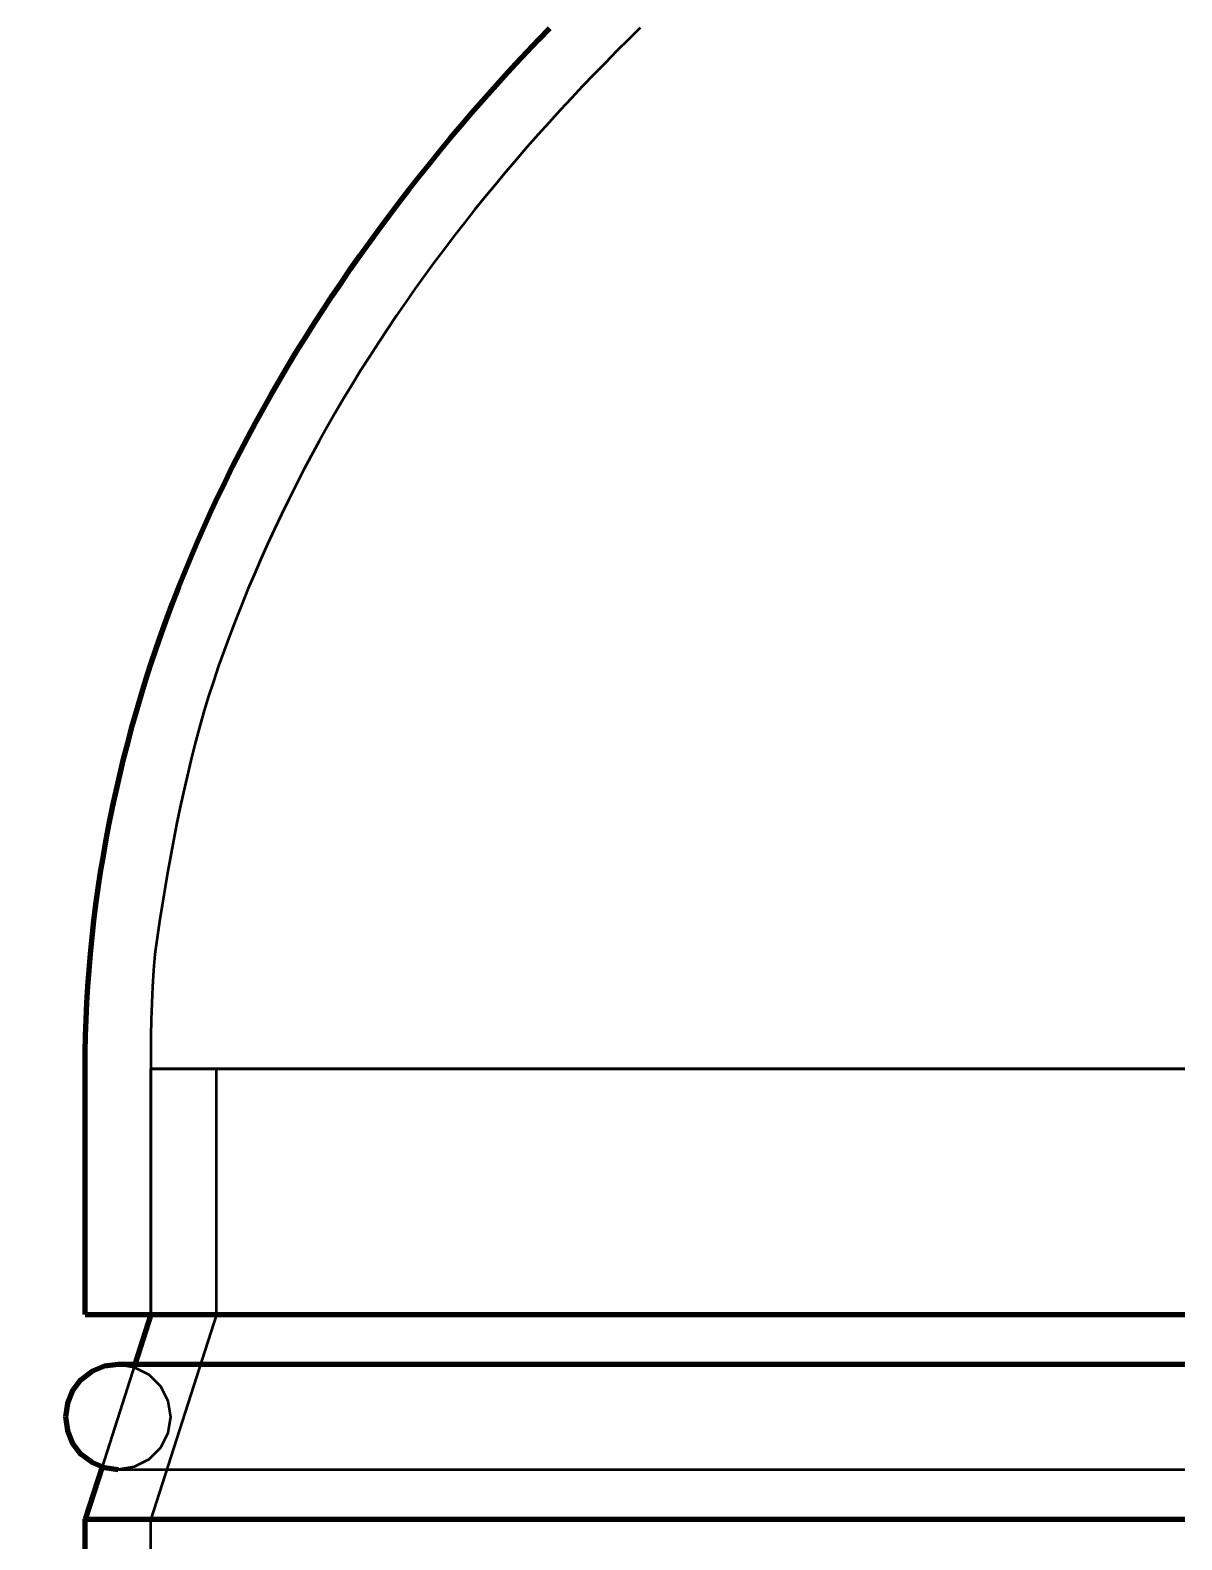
# Model space of a CAD drawing. Header units: millimetres. Extents: x 0 to 1554, y 0 to 420.
# Drawn here: x 78.2 to 92.26, y 305.52 to 323.95 of the extents above; entities that cross this region are included whole.
import ezdxf

# ---------------------------------------------------------------- set-up
doc = ezdxf.new("R2010")
doc.units = ezdxf.units.MM
doc.linetypes.add('IRAM-E-TRAZOS', pattern=[5, 4, -1])
for name, color, linetype, lineweight in [('01-VISIBLE', 7, 'CONTINUOUS', 70), ('02-OCULTA', 4, 'IRAM-E-TRAZOS', 35), ('04-COTA', 3, 'CONTINUOUS', 18)]:
    doc.layers.add(name, color=color, linetype=linetype, lineweight=lineweight)
doc.styles.add('ISO3098', font='isocpeur.ttf')
doc.dimstyles.new('FLAMA-IRAM', dxfattribs={"dimtxt": 3.5, "dimasz": 3.5, "dimexe": 2, "dimexo": 1.5, "dimgap": 1, "dimtad": 1, "dimdec": 1, "dimtxsty": 'ISO3098', "dimblk": 'IRAM_FLECHA', "dimblk1": 'IRAM_FLECHA', "dimblk2": 'IRAM_FLECHA', "dimcen": 2.5, "dimclrd": 256, "dimclre": 256, "dimclrt": 256, "dimazin": 3, "dimtfac": 1, "dimtmove": 0, "dimatfit": 3, "dimlwd": 18, "dimlwe": 18})

# ---------------------------------------------------------------- blocks, each defined once
blk = doc.blocks.new('IRAM_FLECHA')
blk.add_solid([(0, 0), (-1, 0.125), (-1, -0.125)])

msp = doc.modelspace()

# ---------------------------------------------------------------- linework, layer by layer
at = {"layer": '01-VISIBLE'}
for p, q in [((78.875, 308.268), (78.875, 311.268)), ((79.675, 308.268), (79.48, 307.658)), ((79.08, 306.408), (78.875, 305.768)), ((78.875, 147.625), (78.875, 305.768))]:
    msp.add_line(p, q, dxfattribs=at)
for points in [[(78.875, 311.268), (78.876, 311.469), (78.88, 311.67), (78.886, 311.871), (78.895, 312.072), (78.907, 312.272), (78.922, 312.473), (78.939, 312.673), (78.958, 312.873), (78.981, 313.073), (79.006, 313.272), (79.033, 313.471), (79.063, 313.67), (79.096, 313.868), (79.131, 314.066), (79.168, 314.264), (79.208, 314.461), (79.251, 314.657), (79.296, 314.853), (79.343, 315.048), (79.393, 315.243), (79.445, 315.437), (79.499, 315.631), (79.556, 315.823), (79.616, 316.015), (79.677, 316.207), (79.741, 316.397), (79.807, 316.587), (79.875, 316.776), (79.945, 316.965), (80.018, 317.152), (80.093, 317.339), (80.17, 317.524), (80.249, 317.709), (80.33, 317.893), (80.413, 318.076), (80.498, 318.258), (80.585, 318.439), (80.674, 318.619), (80.766, 318.798), (80.859, 318.977), (80.954, 319.154), (81.05, 319.33), (81.149, 319.505), (81.249, 319.679), (81.352, 319.852), (81.455, 320.024), (81.561, 320.195), (81.669, 320.365), (81.778, 320.534), (81.888, 320.702), (82.001, 320.868), (82.114, 321.034), (82.23, 321.199), (82.347, 321.362), (82.465, 321.524), (82.585, 321.686), (82.706, 321.846), (82.829, 322.005), (82.953, 322.163), (83.079, 322.32), (83.206, 322.476), (83.334, 322.631), (83.464, 322.784), (83.594, 322.937), (83.727, 323.088), (83.86, 323.239), (83.995, 323.388), (84.131, 323.536), (84.268, 323.683), (84.406, 323.829), (84.545, 323.973)], [(78.875, 308.268), (79.075, 308.268), (79.276, 308.268), (79.476, 308.268), (79.676, 308.268), (79.876, 308.268), (80.077, 308.268), (80.277, 308.268), (80.477, 308.268), (80.677, 308.268), (80.878, 308.268), (81.078, 308.268), (81.278, 308.268), (81.478, 308.268), (81.679, 308.268), (81.879, 308.268), (82.079, 308.268), (82.279, 308.268), (82.48, 308.268), (82.68, 308.268), (82.88, 308.268), (83.08, 308.268), (83.281, 308.268), (83.481, 308.268), (83.681, 308.268), (83.882, 308.268), (84.082, 308.268), (84.282, 308.268), (84.482, 308.268), (84.683, 308.268), (84.883, 308.268), (85.083, 308.268), (85.283, 308.268), (85.484, 308.268), (85.684, 308.268), (85.884, 308.268), (86.084, 308.268), (86.285, 308.268), (86.485, 308.268), (86.685, 308.268), (86.885, 308.268), (87.086, 308.268), (87.286, 308.268), (87.486, 308.268), (87.687, 308.268), (87.887, 308.268), (88.087, 308.268), (88.287, 308.268), (88.488, 308.268), (88.688, 308.268), (88.888, 308.268), (89.088, 308.268), (89.289, 308.268), (89.489, 308.268), (89.689, 308.268), (89.889, 308.268), (90.09, 308.268), (90.29, 308.268), (90.49, 308.268), (90.69, 308.268), (90.891, 308.268), (91.091, 308.268), (91.291, 308.268), (91.491, 308.268), (91.692, 308.268), (91.892, 308.268), (92.092, 308.268), (92.293, 308.268)], [(79.275, 307.658), (79.109, 307.636), (78.955, 307.572), (78.822, 307.471), (78.721, 307.338), (78.657, 307.184), (78.635, 307.018)], [(79.48, 307.658), (79.446, 307.658), (79.412, 307.658), (79.377, 307.658), (79.343, 307.658), (79.309, 307.658), (79.275, 307.658)], [(92.292, 307.658), (92.092, 307.658), (91.892, 307.658), (91.691, 307.658), (91.491, 307.658), (91.291, 307.658), (91.091, 307.658), (90.89, 307.658), (90.69, 307.658), (90.49, 307.658), (90.29, 307.658), (90.089, 307.658), (89.889, 307.658), (89.689, 307.658), (89.488, 307.658), (89.288, 307.658), (89.088, 307.658), (88.888, 307.658), (88.687, 307.658), (88.487, 307.658), (88.287, 307.658), (88.087, 307.658), (87.886, 307.658), (87.686, 307.658), (87.486, 307.658), (87.286, 307.658), (87.085, 307.658), (86.885, 307.658), (86.685, 307.658), (86.485, 307.658), (86.284, 307.658), (86.084, 307.658), (85.884, 307.658), (85.683, 307.658), (85.483, 307.658), (85.283, 307.658), (85.083, 307.658), (84.882, 307.658), (84.682, 307.658), (84.482, 307.658), (84.282, 307.658), (84.081, 307.658), (83.881, 307.658), (83.681, 307.658), (83.481, 307.658), (83.28, 307.658), (83.08, 307.658), (82.88, 307.658), (82.679, 307.658), (82.479, 307.658), (82.279, 307.658), (82.079, 307.658), (81.878, 307.658), (81.678, 307.658), (81.478, 307.658), (81.278, 307.658), (81.077, 307.658), (80.877, 307.658), (80.677, 307.658), (80.477, 307.658), (80.276, 307.658), (80.076, 307.658), (79.876, 307.658), (79.676, 307.658), (79.475, 307.658), (79.275, 307.658)], [(78.635, 307.018), (78.657, 306.852), (78.721, 306.698), (78.822, 306.565), (78.955, 306.464), (79.109, 306.4), (79.275, 306.378)], [(78.875, 305.768), (79.075, 305.768), (79.276, 305.768), (79.476, 305.768), (79.676, 305.768), (79.876, 305.768), (80.077, 305.768), (80.277, 305.768), (80.477, 305.768), (80.677, 305.768), (80.878, 305.768), (81.078, 305.768), (81.278, 305.768), (81.478, 305.768), (81.679, 305.768), (81.879, 305.768), (82.079, 305.768), (82.279, 305.768), (82.48, 305.768), (82.68, 305.768), (82.88, 305.768), (83.08, 305.768), (83.281, 305.768), (83.481, 305.768), (83.681, 305.768), (83.882, 305.768), (84.082, 305.768), (84.282, 305.768), (84.482, 305.768), (84.683, 305.768), (84.883, 305.768), (85.083, 305.768), (85.283, 305.768), (85.484, 305.768), (85.684, 305.768), (85.884, 305.768), (86.084, 305.768), (86.285, 305.768), (86.485, 305.768), (86.685, 305.768), (86.885, 305.768), (87.086, 305.768), (87.286, 305.768), (87.486, 305.768), (87.687, 305.768), (87.887, 305.768), (88.087, 305.768), (88.287, 305.768), (88.488, 305.768), (88.688, 305.768), (88.888, 305.768), (89.088, 305.768), (89.289, 305.768), (89.489, 305.768), (89.689, 305.768), (89.889, 305.768), (90.09, 305.768), (90.29, 305.768), (90.49, 305.768), (90.69, 305.768), (90.891, 305.768), (91.091, 305.768), (91.291, 305.768), (91.491, 305.768), (91.692, 305.768), (91.892, 305.768), (92.092, 305.768), (92.293, 305.768)]]:
    msp.add_lwpolyline(points, dxfattribs=at)
at = {"layer": '02-OCULTA'}
for p, q in [((79.675, 308.268), (79.675, 311.268)), ((79.675, 311.268), (79.675, 308.268)), ((80.475, 308.268), (80.475, 311.268)), ((80.475, 308.268), (79.675, 305.768)), ((79.48, 307.658), (79.08, 306.408)), ((79.675, 147.625), (79.675, 305.768))]:
    msp.add_line(p, q, dxfattribs=at)
for points in [[(85.649, 323.974), (85.506, 323.834), (85.364, 323.693), (85.223, 323.55), (85.083, 323.407), (84.944, 323.262), (84.807, 323.116), (84.67, 322.969), (84.535, 322.821), (84.402, 322.672), (84.269, 322.521), (84.138, 322.37), (84.008, 322.217), (83.88, 322.063), (83.752, 321.908), (83.627, 321.752), (83.502, 321.595), (83.379, 321.437), (83.258, 321.277), (83.138, 321.117), (83.02, 320.955), (82.903, 320.792), (82.788, 320.628), (82.674, 320.463), (82.562, 320.297), (82.452, 320.13), (82.343, 319.961), (82.236, 319.792), (82.131, 319.621), (82.028, 319.449), (81.926, 319.277), (81.827, 319.103), (81.729, 318.928), (81.633, 318.751), (81.54, 318.574), (81.448, 318.396), (81.359, 318.217), (81.271, 318.036), (81.185, 317.855), (81.101, 317.673), (81.019, 317.49), (80.939, 317.307), (80.861, 317.122), (80.785, 316.937), (80.711, 316.751), (80.639, 316.563), (80.569, 316.375), (80.503, 316.186), (80.439, 315.997), (80.377, 315.806), (80.319, 315.614), (80.264, 315.421), (80.211, 315.228), (80.163, 315.033), (80.117, 314.838), (80.073, 314.643), (80.03, 314.447), (79.99, 314.251), (79.952, 314.054), (79.916, 313.857), (79.88, 313.659), (79.846, 313.462), (79.812, 313.264), (79.78, 313.067), (79.751, 312.868), (79.726, 312.669), (79.708, 312.47), (79.695, 312.27), (79.686, 312.07), (79.681, 311.869), (79.677, 311.669), (79.675, 311.468), (79.675, 311.268)], [(92.292, 311.268), (92.092, 311.268), (91.891, 311.268), (91.691, 311.268), (91.491, 311.268), (91.291, 311.268), (91.09, 311.268), (90.89, 311.268), (90.69, 311.268), (90.489, 311.268), (90.289, 311.268), (90.089, 311.268), (89.889, 311.268), (89.688, 311.268), (89.488, 311.268), (89.288, 311.268), (89.088, 311.268), (88.887, 311.268), (88.687, 311.268), (88.487, 311.268), (88.286, 311.268), (88.086, 311.268), (87.886, 311.268), (87.686, 311.268), (87.485, 311.268), (87.285, 311.268), (87.085, 311.268), (86.885, 311.268), (86.684, 311.268), (86.484, 311.268), (86.284, 311.268), (86.084, 311.268), (85.883, 311.268), (85.683, 311.268), (85.483, 311.268), (85.282, 311.268), (85.082, 311.268), (84.882, 311.268), (84.682, 311.268), (84.481, 311.268), (84.281, 311.268), (84.081, 311.268), (83.881, 311.268), (83.68, 311.268), (83.48, 311.268), (83.28, 311.268), (83.08, 311.268), (82.879, 311.268), (82.679, 311.268), (82.479, 311.268), (82.278, 311.268), (82.078, 311.268), (81.878, 311.268), (81.678, 311.268), (81.477, 311.268), (81.277, 311.268), (81.077, 311.268), (80.877, 311.268), (80.676, 311.268), (80.476, 311.268), (80.276, 311.268), (80.076, 311.268), (79.875, 311.268), (79.675, 311.268)], [(79.675, 311.268), (79.875, 311.268), (80.076, 311.268), (80.276, 311.268), (80.476, 311.268), (80.676, 311.268), (80.877, 311.268), (81.077, 311.268), (81.277, 311.268), (81.477, 311.268), (81.678, 311.268), (81.878, 311.268), (82.078, 311.268), (82.278, 311.268), (82.479, 311.268), (82.679, 311.268), (82.879, 311.268), (83.08, 311.268), (83.28, 311.268), (83.48, 311.268), (83.68, 311.268), (83.881, 311.268), (84.081, 311.268), (84.281, 311.268), (84.481, 311.268), (84.682, 311.268), (84.882, 311.268), (85.082, 311.268), (85.282, 311.268), (85.483, 311.268), (85.683, 311.268), (85.883, 311.268), (86.084, 311.268), (86.284, 311.268), (86.484, 311.268), (86.684, 311.268), (86.885, 311.268), (87.085, 311.268), (87.285, 311.268), (87.485, 311.268), (87.686, 311.268), (87.886, 311.268), (88.086, 311.268), (88.286, 311.268), (88.487, 311.268), (88.687, 311.268), (88.887, 311.268), (89.088, 311.268), (89.288, 311.268), (89.488, 311.268), (89.688, 311.268), (89.889, 311.268), (90.089, 311.268), (90.289, 311.268), (90.489, 311.268), (90.69, 311.268), (90.89, 311.268), (91.09, 311.268), (91.291, 311.268), (91.491, 311.268), (91.691, 311.268), (91.891, 311.268), (92.092, 311.268), (92.292, 311.268)], [(92.291, 311.268), (92.091, 311.268), (91.891, 311.268), (91.69, 311.268), (91.49, 311.268), (91.29, 311.268), (91.089, 311.268), (90.889, 311.268), (90.689, 311.268), (90.489, 311.268), (90.288, 311.268), (90.088, 311.268), (89.888, 311.268), (89.688, 311.268), (89.487, 311.268), (89.287, 311.268), (89.087, 311.268), (88.886, 311.268), (88.686, 311.268), (88.486, 311.268), (88.286, 311.268), (88.085, 311.268), (87.885, 311.268), (87.685, 311.268), (87.485, 311.268), (87.284, 311.268), (87.084, 311.268), (86.884, 311.268), (86.683, 311.268), (86.483, 311.268), (86.283, 311.268), (86.083, 311.268), (85.882, 311.268), (85.682, 311.268), (85.482, 311.268), (85.282, 311.268), (85.081, 311.268), (84.881, 311.268), (84.681, 311.268), (84.48, 311.268), (84.28, 311.268), (84.08, 311.268), (83.88, 311.268), (83.679, 311.268), (83.479, 311.268), (83.279, 311.268), (83.079, 311.268), (82.878, 311.268), (82.678, 311.268), (82.478, 311.268), (82.277, 311.268), (82.077, 311.268), (81.877, 311.268), (81.677, 311.268), (81.476, 311.268), (81.276, 311.268), (81.076, 311.268), (80.876, 311.268), (80.675, 311.268), (80.475, 311.268)], [(80.475, 311.268), (80.675, 311.268), (80.876, 311.268), (81.076, 311.268), (81.276, 311.268), (81.476, 311.268), (81.677, 311.268), (81.877, 311.268), (82.077, 311.268), (82.277, 311.268), (82.478, 311.268), (82.678, 311.268), (82.878, 311.268), (83.079, 311.268), (83.279, 311.268), (83.479, 311.268), (83.679, 311.268), (83.88, 311.268), (84.08, 311.268), (84.28, 311.268), (84.48, 311.268), (84.681, 311.268), (84.881, 311.268), (85.081, 311.268), (85.282, 311.268), (85.482, 311.268), (85.682, 311.268), (85.882, 311.268), (86.083, 311.268), (86.283, 311.268), (86.483, 311.268), (86.683, 311.268), (86.884, 311.268), (87.084, 311.268), (87.284, 311.268), (87.485, 311.268), (87.685, 311.268), (87.885, 311.268), (88.085, 311.268), (88.286, 311.268), (88.486, 311.268), (88.686, 311.268), (88.886, 311.268), (89.087, 311.268), (89.287, 311.268), (89.487, 311.268), (89.688, 311.268), (89.888, 311.268), (90.088, 311.268), (90.288, 311.268), (90.489, 311.268), (90.689, 311.268), (90.889, 311.268), (91.089, 311.268), (91.29, 311.268), (91.49, 311.268), (91.69, 311.268), (91.891, 311.268), (92.091, 311.268), (92.291, 311.268)], [(92.293, 308.268), (92.092, 308.268), (91.892, 308.268), (91.692, 308.268), (91.491, 308.268), (91.291, 308.268), (91.091, 308.268), (90.891, 308.268), (90.69, 308.268), (90.49, 308.268), (90.29, 308.268), (90.09, 308.268), (89.889, 308.268), (89.689, 308.268), (89.489, 308.268), (89.289, 308.268), (89.088, 308.268), (88.888, 308.268), (88.688, 308.268), (88.488, 308.268), (88.287, 308.268), (88.087, 308.268), (87.887, 308.268), (87.687, 308.268), (87.486, 308.268), (87.286, 308.268), (87.086, 308.268), (86.885, 308.268), (86.685, 308.268), (86.485, 308.268), (86.285, 308.268), (86.084, 308.268), (85.884, 308.268), (85.684, 308.268), (85.484, 308.268), (85.283, 308.268), (85.083, 308.268), (84.883, 308.268), (84.683, 308.268), (84.482, 308.268), (84.282, 308.268), (84.082, 308.268), (83.882, 308.268), (83.681, 308.268), (83.481, 308.268), (83.281, 308.268), (83.08, 308.268), (82.88, 308.268), (82.68, 308.268), (82.48, 308.268), (82.279, 308.268), (82.079, 308.268), (81.879, 308.268), (81.679, 308.268), (81.478, 308.268), (81.278, 308.268), (81.078, 308.268), (80.878, 308.268), (80.677, 308.268), (80.477, 308.268), (80.277, 308.268), (80.077, 308.268), (79.876, 308.268), (79.676, 308.268), (79.476, 308.268), (79.276, 308.268), (79.075, 308.268), (78.875, 308.268)], [(92.292, 308.268), (92.092, 308.268), (91.891, 308.268), (91.691, 308.268), (91.491, 308.268), (91.291, 308.268), (91.09, 308.268), (90.89, 308.268), (90.69, 308.268), (90.489, 308.268), (90.289, 308.268), (90.089, 308.268), (89.889, 308.268), (89.688, 308.268), (89.488, 308.268), (89.288, 308.268), (89.088, 308.268), (88.887, 308.268), (88.687, 308.268), (88.487, 308.268), (88.286, 308.268), (88.086, 308.268), (87.886, 308.268), (87.686, 308.268), (87.485, 308.268), (87.285, 308.268), (87.085, 308.268), (86.885, 308.268), (86.684, 308.268), (86.484, 308.268), (86.284, 308.268), (86.084, 308.268), (85.883, 308.268), (85.683, 308.268), (85.483, 308.268), (85.282, 308.268), (85.082, 308.268), (84.882, 308.268), (84.682, 308.268), (84.481, 308.268), (84.281, 308.268), (84.081, 308.268), (83.881, 308.268), (83.68, 308.268), (83.48, 308.268), (83.28, 308.268), (83.08, 308.268), (82.879, 308.268), (82.679, 308.268), (82.479, 308.268), (82.278, 308.268), (82.078, 308.268), (81.878, 308.268), (81.678, 308.268), (81.477, 308.268), (81.277, 308.268), (81.077, 308.268), (80.877, 308.268), (80.676, 308.268), (80.476, 308.268), (80.276, 308.268), (80.076, 308.268), (79.875, 308.268), (79.675, 308.268)], [(79.675, 308.268), (79.875, 308.268), (80.076, 308.268), (80.276, 308.268), (80.476, 308.268), (80.676, 308.268), (80.877, 308.268), (81.077, 308.268), (81.277, 308.268), (81.477, 308.268), (81.678, 308.268), (81.878, 308.268), (82.078, 308.268), (82.278, 308.268), (82.479, 308.268), (82.679, 308.268), (82.879, 308.268), (83.08, 308.268), (83.28, 308.268), (83.48, 308.268), (83.68, 308.268), (83.881, 308.268), (84.081, 308.268), (84.281, 308.268), (84.481, 308.268), (84.682, 308.268), (84.882, 308.268), (85.082, 308.268), (85.282, 308.268), (85.483, 308.268), (85.683, 308.268), (85.883, 308.268), (86.084, 308.268), (86.284, 308.268), (86.484, 308.268), (86.684, 308.268), (86.885, 308.268), (87.085, 308.268), (87.285, 308.268), (87.485, 308.268), (87.686, 308.268), (87.886, 308.268), (88.086, 308.268), (88.286, 308.268), (88.487, 308.268), (88.687, 308.268), (88.887, 308.268), (89.088, 308.268), (89.288, 308.268), (89.488, 308.268), (89.688, 308.268), (89.889, 308.268), (90.089, 308.268), (90.289, 308.268), (90.489, 308.268), (90.69, 308.268), (90.89, 308.268), (91.09, 308.268), (91.291, 308.268), (91.491, 308.268), (91.691, 308.268), (91.891, 308.268), (92.092, 308.268), (92.292, 308.268)], [(92.292, 308.268), (92.092, 308.268), (91.891, 308.268), (91.691, 308.268), (91.491, 308.268), (91.291, 308.268), (91.09, 308.268), (90.89, 308.268), (90.69, 308.268), (90.489, 308.268), (90.289, 308.268), (90.089, 308.268), (89.889, 308.268), (89.688, 308.268), (89.488, 308.268), (89.288, 308.268), (89.088, 308.268), (88.887, 308.268), (88.687, 308.268), (88.487, 308.268), (88.286, 308.268), (88.086, 308.268), (87.886, 308.268), (87.686, 308.268), (87.485, 308.268), (87.285, 308.268), (87.085, 308.268), (86.885, 308.268), (86.684, 308.268), (86.484, 308.268), (86.284, 308.268), (86.084, 308.268), (85.883, 308.268), (85.683, 308.268), (85.483, 308.268), (85.282, 308.268), (85.082, 308.268), (84.882, 308.268), (84.682, 308.268), (84.481, 308.268), (84.281, 308.268), (84.081, 308.268), (83.881, 308.268), (83.68, 308.268), (83.48, 308.268), (83.28, 308.268), (83.08, 308.268), (82.879, 308.268), (82.679, 308.268), (82.479, 308.268), (82.278, 308.268), (82.078, 308.268), (81.878, 308.268), (81.678, 308.268), (81.477, 308.268), (81.277, 308.268), (81.077, 308.268), (80.877, 308.268), (80.676, 308.268), (80.476, 308.268), (80.276, 308.268), (80.076, 308.268), (79.875, 308.268), (79.675, 308.268)], [(79.675, 308.268), (79.875, 308.268), (80.076, 308.268), (80.276, 308.268), (80.476, 308.268), (80.676, 308.268), (80.877, 308.268), (81.077, 308.268), (81.277, 308.268), (81.477, 308.268), (81.678, 308.268), (81.878, 308.268), (82.078, 308.268), (82.278, 308.268), (82.479, 308.268), (82.679, 308.268), (82.879, 308.268), (83.08, 308.268), (83.28, 308.268), (83.48, 308.268), (83.68, 308.268), (83.881, 308.268), (84.081, 308.268), (84.281, 308.268), (84.481, 308.268), (84.682, 308.268), (84.882, 308.268), (85.082, 308.268), (85.282, 308.268), (85.483, 308.268), (85.683, 308.268), (85.883, 308.268), (86.084, 308.268), (86.284, 308.268), (86.484, 308.268), (86.684, 308.268), (86.885, 308.268), (87.085, 308.268), (87.285, 308.268), (87.485, 308.268), (87.686, 308.268), (87.886, 308.268), (88.086, 308.268), (88.286, 308.268), (88.487, 308.268), (88.687, 308.268), (88.887, 308.268), (89.088, 308.268), (89.288, 308.268), (89.488, 308.268), (89.688, 308.268), (89.889, 308.268), (90.089, 308.268), (90.289, 308.268), (90.489, 308.268), (90.69, 308.268), (90.89, 308.268), (91.09, 308.268), (91.291, 308.268), (91.491, 308.268), (91.691, 308.268), (91.891, 308.268), (92.092, 308.268), (92.292, 308.268)], [(92.291, 308.268), (92.091, 308.268), (91.891, 308.268), (91.69, 308.268), (91.49, 308.268), (91.29, 308.268), (91.089, 308.268), (90.889, 308.268), (90.689, 308.268), (90.489, 308.268), (90.288, 308.268), (90.088, 308.268), (89.888, 308.268), (89.688, 308.268), (89.487, 308.268), (89.287, 308.268), (89.087, 308.268), (88.886, 308.268), (88.686, 308.268), (88.486, 308.268), (88.286, 308.268), (88.085, 308.268), (87.885, 308.268), (87.685, 308.268), (87.485, 308.268), (87.284, 308.268), (87.084, 308.268), (86.884, 308.268), (86.683, 308.268), (86.483, 308.268), (86.283, 308.268), (86.083, 308.268), (85.882, 308.268), (85.682, 308.268), (85.482, 308.268), (85.282, 308.268), (85.081, 308.268), (84.881, 308.268), (84.681, 308.268), (84.48, 308.268), (84.28, 308.268), (84.08, 308.268), (83.88, 308.268), (83.679, 308.268), (83.479, 308.268), (83.279, 308.268), (83.079, 308.268), (82.878, 308.268), (82.678, 308.268), (82.478, 308.268), (82.277, 308.268), (82.077, 308.268), (81.877, 308.268), (81.677, 308.268), (81.476, 308.268), (81.276, 308.268), (81.076, 308.268), (80.876, 308.268), (80.675, 308.268), (80.475, 308.268)], [(80.475, 308.268), (80.675, 308.268), (80.876, 308.268), (81.076, 308.268), (81.276, 308.268), (81.476, 308.268), (81.677, 308.268), (81.877, 308.268), (82.077, 308.268), (82.277, 308.268), (82.478, 308.268), (82.678, 308.268), (82.878, 308.268), (83.079, 308.268), (83.279, 308.268), (83.479, 308.268), (83.679, 308.268), (83.88, 308.268), (84.08, 308.268), (84.28, 308.268), (84.48, 308.268), (84.681, 308.268), (84.881, 308.268), (85.081, 308.268), (85.282, 308.268), (85.482, 308.268), (85.682, 308.268), (85.882, 308.268), (86.083, 308.268), (86.283, 308.268), (86.483, 308.268), (86.683, 308.268), (86.884, 308.268), (87.084, 308.268), (87.284, 308.268), (87.485, 308.268), (87.685, 308.268), (87.885, 308.268), (88.085, 308.268), (88.286, 308.268), (88.486, 308.268), (88.686, 308.268), (88.886, 308.268), (89.087, 308.268), (89.287, 308.268), (89.487, 308.268), (89.688, 308.268), (89.888, 308.268), (90.088, 308.268), (90.288, 308.268), (90.489, 308.268), (90.689, 308.268), (90.889, 308.268), (91.089, 308.268), (91.29, 308.268), (91.49, 308.268), (91.69, 308.268), (91.891, 308.268), (92.091, 308.268), (92.291, 308.268)], [(79.275, 307.658), (79.473, 307.627), (79.651, 307.536), (79.793, 307.394), (79.884, 307.216), (79.915, 307.018), (79.884, 306.82), (79.793, 306.642), (79.651, 306.5), (79.473, 306.409), (79.275, 306.378)], [(92.295, 307.658), (92.095, 307.658), (91.895, 307.658), (91.694, 307.658), (91.494, 307.658), (91.294, 307.658), (91.094, 307.658), (90.894, 307.658), (90.693, 307.658), (90.493, 307.658), (90.293, 307.658), (90.093, 307.658), (89.892, 307.658), (89.692, 307.658), (89.492, 307.658), (89.292, 307.658), (89.091, 307.658), (88.891, 307.658), (88.691, 307.658), (88.491, 307.658), (88.29, 307.658), (88.09, 307.658), (87.89, 307.658), (87.69, 307.658), (87.489, 307.658), (87.289, 307.658), (87.089, 307.658), (86.889, 307.658), (86.688, 307.658), (86.488, 307.658), (86.288, 307.658), (86.088, 307.658), (85.887, 307.658), (85.687, 307.658), (85.487, 307.658), (85.287, 307.658), (85.087, 307.658), (84.886, 307.658), (84.686, 307.658), (84.486, 307.658), (84.286, 307.658), (84.085, 307.658), (83.885, 307.658), (83.685, 307.658), (83.485, 307.658), (83.284, 307.658), (83.084, 307.658), (82.884, 307.658), (82.684, 307.658), (82.483, 307.658), (82.283, 307.658), (82.083, 307.658), (81.883, 307.658), (81.682, 307.658), (81.482, 307.658), (81.282, 307.658), (81.082, 307.658), (80.881, 307.658), (80.681, 307.658), (80.481, 307.658), (80.281, 307.658), (80.081, 307.658), (79.88, 307.658), (79.68, 307.658), (79.48, 307.658)], [(79.275, 306.378), (79.475, 306.378), (79.676, 306.378), (79.876, 306.378), (80.076, 306.378), (80.276, 306.378), (80.477, 306.378), (80.677, 306.378), (80.877, 306.378), (81.077, 306.378), (81.278, 306.378), (81.478, 306.378), (81.678, 306.378), (81.878, 306.378), (82.079, 306.378), (82.279, 306.378), (82.479, 306.378), (82.679, 306.378), (82.88, 306.378), (83.08, 306.378), (83.28, 306.378), (83.481, 306.378), (83.681, 306.378), (83.881, 306.378), (84.081, 306.378), (84.282, 306.378), (84.482, 306.378), (84.682, 306.378), (84.882, 306.378), (85.083, 306.378), (85.283, 306.378), (85.483, 306.378), (85.683, 306.378), (85.884, 306.378), (86.084, 306.378), (86.284, 306.378), (86.485, 306.378), (86.685, 306.378), (86.885, 306.378), (87.085, 306.378), (87.286, 306.378), (87.486, 306.378), (87.686, 306.378), (87.886, 306.378), (88.087, 306.378), (88.287, 306.378), (88.487, 306.378), (88.687, 306.378), (88.888, 306.378), (89.088, 306.378), (89.288, 306.378), (89.488, 306.378), (89.689, 306.378), (89.889, 306.378), (90.089, 306.378), (90.29, 306.378), (90.49, 306.378), (90.69, 306.378), (90.89, 306.378), (91.091, 306.378), (91.291, 306.378), (91.491, 306.378), (91.691, 306.378), (91.892, 306.378), (92.092, 306.378), (92.292, 306.378)], [(79.275, 306.378), (79.475, 306.378), (79.676, 306.378), (79.876, 306.378), (80.076, 306.378), (80.276, 306.378), (80.477, 306.378), (80.677, 306.378), (80.877, 306.378), (81.077, 306.378), (81.278, 306.378), (81.478, 306.378), (81.678, 306.378), (81.878, 306.378), (82.079, 306.378), (82.279, 306.378), (82.479, 306.378), (82.679, 306.378), (82.88, 306.378), (83.08, 306.378), (83.28, 306.378), (83.481, 306.378), (83.681, 306.378), (83.881, 306.378), (84.081, 306.378), (84.282, 306.378), (84.482, 306.378), (84.682, 306.378), (84.882, 306.378), (85.083, 306.378), (85.283, 306.378), (85.483, 306.378), (85.683, 306.378), (85.884, 306.378), (86.084, 306.378), (86.284, 306.378), (86.485, 306.378), (86.685, 306.378), (86.885, 306.378), (87.085, 306.378), (87.286, 306.378), (87.486, 306.378), (87.686, 306.378), (87.886, 306.378), (88.087, 306.378), (88.287, 306.378), (88.487, 306.378), (88.687, 306.378), (88.888, 306.378), (89.088, 306.378), (89.288, 306.378), (89.488, 306.378), (89.689, 306.378), (89.889, 306.378), (90.089, 306.378), (90.29, 306.378), (90.49, 306.378), (90.69, 306.378), (90.89, 306.378), (91.091, 306.378), (91.291, 306.378), (91.491, 306.378), (91.691, 306.378), (91.892, 306.378), (92.092, 306.378), (92.292, 306.378)], [(92.293, 305.768), (92.092, 305.768), (91.892, 305.768), (91.692, 305.768), (91.491, 305.768), (91.291, 305.768), (91.091, 305.768), (90.891, 305.768), (90.69, 305.768), (90.49, 305.768), (90.29, 305.768), (90.09, 305.768), (89.889, 305.768), (89.689, 305.768), (89.489, 305.768), (89.289, 305.768), (89.088, 305.768), (88.888, 305.768), (88.688, 305.768), (88.488, 305.768), (88.287, 305.768), (88.087, 305.768), (87.887, 305.768), (87.687, 305.768), (87.486, 305.768), (87.286, 305.768), (87.086, 305.768), (86.885, 305.768), (86.685, 305.768), (86.485, 305.768), (86.285, 305.768), (86.084, 305.768), (85.884, 305.768), (85.684, 305.768), (85.484, 305.768), (85.283, 305.768), (85.083, 305.768), (84.883, 305.768), (84.683, 305.768), (84.482, 305.768), (84.282, 305.768), (84.082, 305.768), (83.882, 305.768), (83.681, 305.768), (83.481, 305.768), (83.281, 305.768), (83.08, 305.768), (82.88, 305.768), (82.68, 305.768), (82.48, 305.768), (82.279, 305.768), (82.079, 305.768), (81.879, 305.768), (81.679, 305.768), (81.478, 305.768), (81.278, 305.768), (81.078, 305.768), (80.878, 305.768), (80.677, 305.768), (80.477, 305.768), (80.277, 305.768), (80.077, 305.768), (79.876, 305.768), (79.676, 305.768), (79.476, 305.768), (79.276, 305.768), (79.075, 305.768), (78.875, 305.768)], [(92.292, 305.768), (92.092, 305.768), (91.891, 305.768), (91.691, 305.768), (91.491, 305.768), (91.291, 305.768), (91.09, 305.768), (90.89, 305.768), (90.69, 305.768), (90.489, 305.768), (90.289, 305.768), (90.089, 305.768), (89.889, 305.768), (89.688, 305.768), (89.488, 305.768), (89.288, 305.768), (89.088, 305.768), (88.887, 305.768), (88.687, 305.768), (88.487, 305.768), (88.286, 305.768), (88.086, 305.768), (87.886, 305.768), (87.686, 305.768), (87.485, 305.768), (87.285, 305.768), (87.085, 305.768), (86.885, 305.768), (86.684, 305.768), (86.484, 305.768), (86.284, 305.768), (86.084, 305.768), (85.883, 305.768), (85.683, 305.768), (85.483, 305.768), (85.282, 305.768), (85.082, 305.768), (84.882, 305.768), (84.682, 305.768), (84.481, 305.768), (84.281, 305.768), (84.081, 305.768), (83.881, 305.768), (83.68, 305.768), (83.48, 305.768), (83.28, 305.768), (83.08, 305.768), (82.879, 305.768), (82.679, 305.768), (82.479, 305.768), (82.278, 305.768), (82.078, 305.768), (81.878, 305.768), (81.678, 305.768), (81.477, 305.768), (81.277, 305.768), (81.077, 305.768), (80.877, 305.768), (80.676, 305.768), (80.476, 305.768), (80.276, 305.768), (80.076, 305.768), (79.875, 305.768), (79.675, 305.768)], [(79.675, 305.768), (79.875, 305.768), (80.076, 305.768), (80.276, 305.768), (80.476, 305.768), (80.676, 305.768), (80.877, 305.768), (81.077, 305.768), (81.277, 305.768), (81.477, 305.768), (81.678, 305.768), (81.878, 305.768), (82.078, 305.768), (82.278, 305.768), (82.479, 305.768), (82.679, 305.768), (82.879, 305.768), (83.08, 305.768), (83.28, 305.768), (83.48, 305.768), (83.68, 305.768), (83.881, 305.768), (84.081, 305.768), (84.281, 305.768), (84.481, 305.768), (84.682, 305.768), (84.882, 305.768), (85.082, 305.768), (85.282, 305.768), (85.483, 305.768), (85.683, 305.768), (85.883, 305.768), (86.084, 305.768), (86.284, 305.768), (86.484, 305.768), (86.684, 305.768), (86.885, 305.768), (87.085, 305.768), (87.285, 305.768), (87.485, 305.768), (87.686, 305.768), (87.886, 305.768), (88.086, 305.768), (88.286, 305.768), (88.487, 305.768), (88.687, 305.768), (88.887, 305.768), (89.088, 305.768), (89.288, 305.768), (89.488, 305.768), (89.688, 305.768), (89.889, 305.768), (90.089, 305.768), (90.289, 305.768), (90.489, 305.768), (90.69, 305.768), (90.89, 305.768), (91.09, 305.768), (91.291, 305.768), (91.491, 305.768), (91.691, 305.768), (91.891, 305.768), (92.092, 305.768), (92.292, 305.768)]]:
    msp.add_lwpolyline(points, dxfattribs=at)

# ---------------------------------------------------------------- dimensions: what is measured, and where the dimension line sits
at = {"layer": '04-COTA'}
for base, p1, text in [((42.875, 147.625), (78.875, 147.625), '<>±0,5'), ((60.875, 150.375), (78.875, 150.375), '<>±0,5'), ((69.875, 308.268), (78.875, 308.268), '<>±0,3')]:
    msp.add_linear_dim(base=base, p1=p1, p2=(107.875, 342.375), angle=90, text=text, dimstyle='FLAMA-IRAM', override={"dimlfac": 2}, dxfattribs=at).render()

doc.saveas('drawing.dxf')
